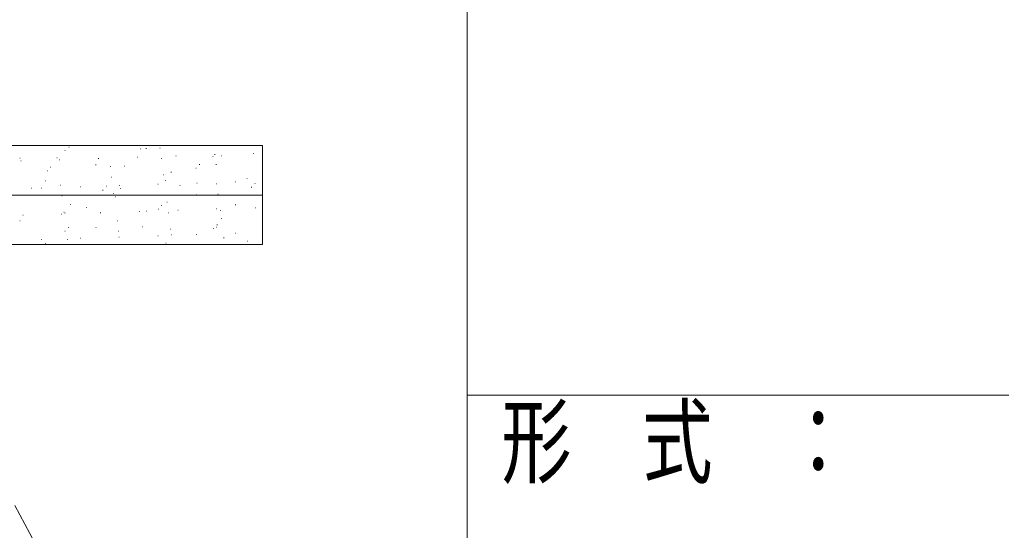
# Model space of a CAD drawing. Units: millimetres, scale not verified. Extents: x -1600 to 1600, y -1108 to 1108.
# Drawn here: x 919 to 1166.8, y 833.6 to 962.6 of the extents above; entities that cross this region are included whole.
import ezdxf
from ezdxf.enums import TextEntityAlignment as Align

# ---------------------------------------------------------------- set-up
doc = ezdxf.new("R2010")
doc.units = ezdxf.units.MM
doc.header["$LTSCALE"] = 10
doc.linetypes.add('DASHED3', pattern=[4, 3, -1])
for name, color, linetype, lineweight in [('0-1_zumenwaku', 6, 'Continuous', 9), ('0-5_0', 3, 'Continuous', 9), ('1-2_4', 5, 'DASHED3', 9)]:
    doc.layers.add(name, color=color, linetype=linetype, lineweight=lineweight)
doc.styles.add('ＭＳ Ｐゴシック', font='')
doc.styles.get('ＭＳ Ｐゴシック').set_extended_font_data('MS PGothic')

msp = doc.modelspace()

# ---------------------------------------------------------------- linework, layer by layer
at = {"layer": '0-1_zumenwaku'}
for p, q in [((1032.01, 1107.73), (1032.01, -1108.27)), ((1032.01, 867.73), (1600.01, 867.73))]:
    msp.add_line(p, q, dxfattribs=at)
at = {"layer": '0-5_0', "color": 7}
msp.add_line((980.32, 930.81), (890.09, 930.81), dxfattribs=at)
at = {"layer": '0-5_0', "color": 2}
for p, q in [((891.09, 930.81), (980.32, 930.81)), ((890.09, 918.31), (980.32, 918.31)), ((890.09, 905.81), (980.32, 905.81))]:
    msp.add_line(p, q, dxfattribs=at)
at = {"layer": '0-5_0'}
for p, q in [((930.38, 929.56), (930.48, 929.56)), ((931.45, 930.41), (931.55, 930.41)), ((949.5, 929.97), (949.6, 929.97)), ((950.91, 930.06), (951.01, 930.06)), ((954.37, 930.16), (954.47, 930.16)), ((919.02, 927.6), (919.12, 927.6)), ((919.3, 926.9), (919.4, 926.9)), ((928.39, 927.69), (928.49, 927.69)), ((929.09, 927.22), (929.19, 927.22)), ((938.87, 927.54), (938.97, 927.54)), ((948.66, 927.86), (948.76, 927.86)), ((954.72, 927.51), (954.82, 927.51)), ((958.45, 928.18), (958.55, 928.18)), ((967.8, 928.07), (967.9, 928.07)), ((968.24, 928.5), (968.34, 928.5)), ((969.94, 928.2), (970.04, 928.2)), ((978.03, 928.82), (978.13, 928.82)), ((925.96, 924.42), (926.06, 924.42)), ((926.82, 925.36), (926.92, 925.36)), ((938.19, 925.96), (938.29, 925.96)), ((941.84, 925.47), (941.94, 925.47)), ((945.45, 925.55), (945.55, 925.55)), ((963.5, 925.11), (963.6, 925.11)), ((964.36, 926.05), (964.46, 926.05)), ((968.57, 926.05), (968.67, 926.05)), ((980.32, 925.83), (980.42, 925.83)), ((942.19, 922.83), (942.29, 922.83)), ((955.27, 923.38), (955.37, 923.38)), ((955.85, 921.95), (955.95, 921.95)), ((957.22, 924.09), (957.32, 924.09)), ((976.38, 922.44), (976.48, 922.44)), ((921.91, 920), (922.01, 920)), ((924.55, 920.05), (924.65, 920.05)), ((925.47, 921.85), (925.57, 921.85)), ((929.3, 920.79), (929.4, 920.79)), ((934.34, 920.37), (934.44, 920.37)), ((939.96, 919.56), (940.06, 919.56)), ((940.82, 920.5), (940.92, 920.5)), ((944.13, 920.69), (944.23, 920.69)), ((944.49, 919.99), (944.59, 919.99)), ((953.92, 921.01), (954.02, 921.01)), ((959.45, 920.69), (959.55, 920.69)), ((963.71, 921.33), (963.81, 921.33)), ((968.71, 921.17), (968.81, 921.17)), ((973.5, 921.65), (973.6, 921.65)), ((977.5, 920.26), (977.6, 920.26)), ((978.36, 921.19), (978.46, 921.19)), ((929.65, 918.14), (929.75, 918.14)), ((938.81, 918.31), (938.91, 918.31)), ((942.73, 918.7), (942.83, 918.7)), ((942.78, 918.31), (942.88, 918.31)), ((943.13, 917.85), (943.23, 917.85)), ((943.42, 918.31), (943.52, 918.31)), ((943.42, 918.31), (943.52, 918.31)), ((953.53, 918.31), (953.63, 918.31)), ((955.93, 918.31), (956.03, 918.31)), ((963.66, 918.34), (963.76, 918.34)), ((969.06, 918.52), (969.16, 918.52)), ((969.09, 918.31), (969.19, 918.31)), ((969.09, 918.31), (969.19, 918.31)), ((975.72, 918.31), (975.82, 918.31)), ((931.77, 915.89), (931.87, 915.89)), ((935.91, 915.14), (936.01, 915.14)), ((953.96, 914.7), (954.06, 914.7)), ((954.82, 915.64), (954.92, 915.64)), ((956.17, 916.48), (956.27, 916.48)), ((968.73, 914.78), (968.83, 914.78)), ((973.45, 915.84), (973.55, 915.84)), ((978.52, 915.1), (978.62, 915.1)), ((919.79, 913.18), (919.89, 913.18)), ((929.58, 913.5), (929.68, 913.5)), ((930.19, 914.01), (930.29, 914.01)), ((930.41, 913.74), (930.51, 913.74)), ((939.37, 913.82), (939.47, 913.82)), ((949.16, 914.14), (949.26, 914.14)), ((950.94, 914.24), (951.04, 914.24)), ((956.52, 913.84), (956.62, 913.84)), ((958.94, 914.46), (959.04, 914.46)), ((969.6, 914.39), (969.7, 914.39)), ((969.96, 912.38), (970.06, 912.38)), ((980.32, 912.76), (980.42, 912.76)), ((980.32, 912.76), (980.42, 912.76)), ((919.05, 911.78), (919.15, 911.78)), ((931.28, 910.09), (931.38, 910.09)), ((938.22, 910.14), (938.32, 910.14)), ((943.64, 911.8), (943.74, 911.8)), ((949.91, 910.28), (950.01, 910.28)), ((957.07, 909.71), (957.17, 909.71)), ((967.96, 909.84), (968.06, 909.84)), ((968.6, 910.23), (968.7, 910.23)), ((968.82, 910.78), (968.92, 910.78)), ((930.42, 909.15), (930.52, 909.15)), ((931.1, 907.11), (931.2, 907.11)), ((934.28, 907.38), (934.38, 907.38)), ((943.99, 909.15), (944.09, 909.15)), ((944.07, 907.7), (944.17, 907.7)), ((953.86, 908.02), (953.96, 908.02)), ((957.24, 908.27), (957.34, 908.27)), ((963.65, 908.34), (963.75, 908.34)), ((970.51, 907.49), (970.61, 907.49)), ((973.43, 908.66), (973.53, 908.66)), ((924.49, 907.06), (924.59, 907.06)), ((925.45, 905.81), (925.55, 905.81)), ((925.5, 906.03), (925.6, 906.03)), ((927.36, 905.81), (927.46, 905.81)), ((935.49, 905.81), (935.59, 905.81)), ((944.43, 905.81), (944.53, 905.81)), ((944.43, 905.81), (944.53, 905.81)), ((945.52, 905.81), (945.62, 905.81)), ((955.55, 905.81), (955.65, 905.81)), ((955.67, 905.81), (955.77, 905.81)), ((955.88, 906.13), (955.98, 906.13)), ((957.58, 905.81), (957.68, 905.81)), ((964.26, 905.81), (964.36, 905.81)), ((965.59, 905.81), (965.69, 905.81)), ((965.78, 905.81), (965.88, 905.81)), ((975.62, 905.81), (975.72, 905.81)), ((976.41, 906.62), (976.51, 906.62))]:
    msp.add_line(p, q, dxfattribs=at)
for points in [[(980.32, 930.81), (980.32, 918.31), (891.09, 918.31), (891.09, 930.81)], [(980.32, 918.31), (980.32, 905.81), (891.09, 905.81), (891.09, 918.31)]]:
    msp.add_lwpolyline(points, close=True, dxfattribs=at)
at = {"layer": '1-2_4'}
msp.add_line((969.83, 743), (870.24, 928.45), dxfattribs=at)

# ---------------------------------------------------------------- texts
at = {"layer": '0-1_zumenwaku', "style": 'ＭＳ Ｐゴシック', "width": 0.75}
msp.add_text('形\u3000式\u3000：', height=17.38, dxfattribs=at).set_placement((1040.6, 842.14), align=Align.BOTTOM_LEFT)

doc.saveas('drawing.dxf')
